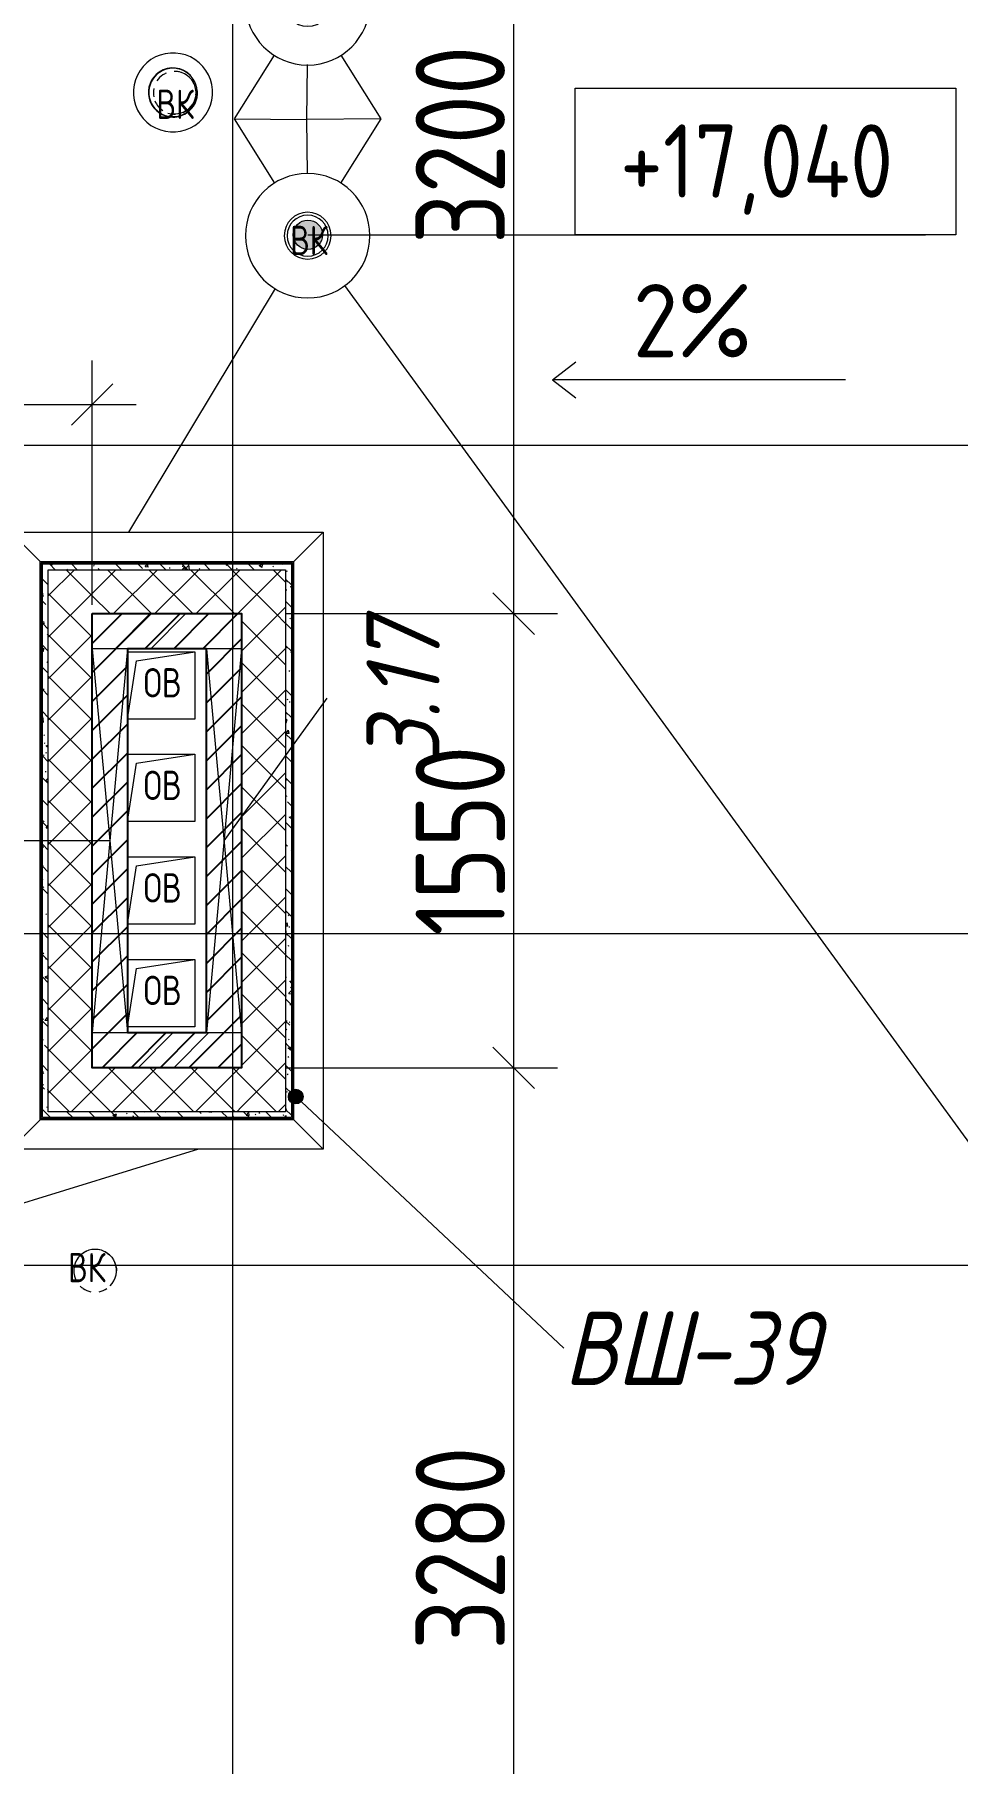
# Model space of a CAD drawing. Header units: millimetres. Extents: x -68946 to 690821, y -552984 to 293768.
# Drawn here: x 163340 to 166491, y -532555 to -526654 of the extents above; entities that cross this region are included whole.
import ezdxf

# ---------------------------------------------------------------- set-up
doc = ezdxf.new("R2010")
doc.units = ezdxf.units.MM
doc.linetypes.add('ADSK_Линия сетки', pattern=[2500, 2000, -250, 0, -250])
doc.layers.get('Defpoints').update_dxf_attribs({"color": 250})
for name, color, linetype, lineweight in [('0) блоки', 250, 'Continuous', 25), ('Аннотация', 250, 'Continuous', 20), ('Крыша', 7, 'Continuous', 5), ('Марки окон', 7, 'Continuous', 9), ('Оборудование', 7, 'Continuous', 9), ('Ограждение', 7, 'Continuous', 5), ('Окна', 7, 'Continuous', 5), ('Оси', 250, 'Continuous', 9), ('Отметки', 7, 'Continuous', 9), ('Перекрытие', 7, 'Continuous', 9), ('Размеры', 7, 'Continuous', 9), ('Стены внутренние', 7, 'Continuous', 9), ('Стены наружные', 7, 'Continuous', 9), ('Стены отделка', 7, 'Continuous', 13), ('Стены перегородки', 7, 'Continuous', 13), ('Стены штриховка', 250, 'Continuous', 9), ('Узлы', 250, 'Continuous', 18)]:
    doc.layers.add(name, color=color, linetype=linetype, lineweight=lineweight)
doc.styles.add('GOST Common_1', font='', dxfattribs={"width": 0.9, "height": 250})
doc.styles.add('GOST Common_2', font='', dxfattribs={"width": 0.8, "height": 350})
doc.styles.add('GOST Common_I', font='', dxfattribs={"width": 0.9, "height": 250})
doc.styles.add('ISOCPEUR', font='isocpeur.ttf', dxfattribs={"width": 0.8, "height": 100})
doc.styles.add('ISOCPEUR_1', font='isocpeur.ttf', dxfattribs={"width": 0.9, "height": 250})
doc.styles.add('ISOCPEUR_I', font='isocpeui.ttf', dxfattribs={"width": 0.9, "height": 12.5})
doc.styles.add('А3', font='ГОСТ тип А.ttf')
doc.styles.get('GOST Common_1').set_extended_font_data('GOST Common')
doc.styles.get('GOST Common_2').set_extended_font_data('GOST Common')
doc.styles.get('GOST Common_I').set_extended_font_data('GOST Common', italic=True)
doc.dimstyles.new('ADSK_Основной_2_мм_1', dxfattribs={"dimscale": 304.8, "dimtxt": 201.142999, "dimasz": 0.463911, "dimexe": 0.492126, "dimexo": 0.492126, "dimgap": 0.098425, "dimtad": 1, "dimdec": 0, "dimdsep": 46, "dimtxsty": 'GOST Common_2', "dimblk1": 'OBLIQUE', "dimblk2": 'OBLIQUE', "dimsah": 1, "dimcen": 0.09, "dimdle": 0.492126, "dimazin": 0, "dimtfac": 1, "dimtdec": 4, "dimtix": 1, "dimtmove": 0, "dimatfit": 3, "dimfxl": 1, "dimtvp": 1, "dimtolj": 1, "dimtzin": 0, "dimlwd": 9, "dimlwe": 9, "dimarcsym": 2})
pattern_1 = [(45, (23667.23, -543980.64), (-251.4472, 251.4472), []), (45, (23667.23, -543599.64), (-251.4472, 251.4472), [])]
pattern_2 = [(45, (23667.23, -543980.64), (-70.71068, 70.71068), []), (135, (23667.23, -543980.64), (-70.71068, -70.71068), [])]
pattern_3 = [(135, (23667.23, -543980.64), (-75.43415, -75.43415), [106.68, -17.78, 3.556, -17.78]), (135, (23667.23, -543905.25), (-75.43415, -75.43415), []), (50, (23667.23, -543980.64), (127.52922, -11.15758), [13.335, -146.685]), (355, (23667.23, -543980.64), (-24.66966, 133.74002), [10.668, -117.348]), (100.451, (23677.86, -543981.57), (102.85973, 122.58178), [11.333, -124.663]), (46.184, (23667.23, -543945.08), (189.75516, -29.43036), [20.002, -220.027]), (96.636, (23683.04, -543947.53), (166.1822, 173.1996), [17, -186.995]), (351.184, (23667.23, -543945.08), (166.18393, 173.19757), [16.002, -176.022]), (21, (23685.01, -543953.97), (106.130265, -71.58603), [13.335, -146.685]), (326, (23685.01, -543953.97), (43.26188, 128.93175), [10.668, -117.348]), (71.451, (23693.85, -543959.94), (149.39198, 57.34505), [11.333, -124.663]), (37.5, (23667.23, -543980.64), (2.162228, 59.188357), [3.353, -112.573, 3.353, -115.773, -117.793]), (37.5, (23667.23, -543980.64), (2.162228, 59.188357), [-235.052, 3.353, -114.44]), (7.5, (23667.23, -543980.64), (46.773857, 70.126152), [3.353, -64.567, 3.353, -109.906, -44.894]), (7.5, (23667.23, -543980.64), (46.773857, 70.126152), [-181.178, 3.353, -41.542]), (327.5, (23627.58, -543980.64), (94.913671, -4.010093), [3.353, -41.097, 3.353, -135.331, -184.023]), (327.5, (23627.58, -543980.64), (94.913671, -4.010093), [-183.134, 3.353, -180.67]), (317.5, (23609.8, -543980.64), (103.69057, 17.79882), [3.353, -54.432, 3.353, -88.748, -130.683]), (317.5, (23609.8, -543980.64), (103.69057, 17.79882), [-149.885, 3.353, -127.33])]

# ---------------------------------------------------------------- blocks, each defined once
blk = doc.blocks.new('_Wn_-As_OpeningMEP_floor__Rectangular - _Wn_-As_OpeningMEP_floor__Rectangular-37748858-АР3_Кладочный план кровли _17_930 С2-3')
at = {"layer": 'Узлы', "lineweight": 5}
for p, q in [((-115, -65), (-84.2, 134.2)), ((-84.2, 134.2), (115, 165))]:
    blk.add_line(p, q, dxfattribs=at)
blk = doc.blocks.new('_Wn_-As_OpeningMEP_wall__Rectangular - _Wn_-As_OpeningMEP_wall__Rectangular-41458531-АР3_Кладочный план кровли _17_930 С2-3')
at = {"layer": 'Узлы', "lineweight": 5}
for p, q in [((655, -60), (-655, 60)), ((655, 60), (-655, -60)), ((-655, 60), (-655, -60)), ((655, -60), (655, 60))]:
    blk.add_line(p, q, dxfattribs=at)
at = {"layer": 'Узлы'}
for p, q in [((655, 60), (-655, 60)), ((-655, 60), (-655, -60)), ((655, -60), (655, 60)), ((-655, -60), (655, -60))]:
    blk.add_line(p, q, dxfattribs=at)
blk = doc.blocks.new('TN_Фановая труба - Фановая труба-36671363-АР3_Кладочный план кровли _17_930 С2-3')
at = {"layer": 'Оборудование'}
for p, q in [((140168.7, 17262), (140168.7, 17262)), ((140122.2, 16996), (140122.3, 16996))]:
    blk.add_line(p, q, dxfattribs=at)
at = {"layer": 'Оборудование', "flags": 128}
for points in [[(140192.1, 17067.3), (140200.6, 17074), (140208, 17081.8), (140214.2, 17090.7), (140219.1, 17100.4), (140222.4, 17110.7), (140224.2, 17121.3), (140224.4, 17132.2), (140222.9, 17142.9), (140220, 17153.3), (140215.5, 17163.1), (140209.6, 17172.2), (140202.4, 17180.3), (140194.1, 17187.3), (140184.9, 17192.9), (140174.9, 17197.1), (140164.4, 17199.8), (140164.1, 17199.9)], [(140192.1, 17067.3), (140182.7, 17062), (140172.6, 17058.1), (140162, 17055.7), (140151.2, 17055), (140140.4, 17055.8), (140138.9, 17056.1)]]:
    blk.add_lwpolyline(points, dxfattribs=at)
at = {"layer": 'Оборудование'}
for centre, major_axis, start_param, end_param in [((140145.5, 17129), (23.2, 133), 0.762497, 3.90409), ((140145.5, 17129), (23.2, 133), 3.90409, 7.045683), ((140145.6, 17129), (14.2, 81.4), 0.762497, 3.90409), ((140145.5, 17129), (14.5, 82.7), 0.762497, 3.205958), ((140151.5, 17128), (12.6, 71.9), 0.762497, 1.155197), ((140145.5, 17129), (14.5, 82.7), 5.649419, 7.045683), ((140145.6, 17129), (14.2, 81.4), 3.90409, 7.045683), ((140151.5, 17128), (12.6, 71.9), 0.583503, 0.762497), ((140151.5, 17128), (12.6, 71.9), 6.154055, 6.489038), ((140151.5, 17128), (12.6, 71.9), 1.547896, 1.940595), ((140145.5, 17129), (14.5, 82.7), 3.90409, 4.951288), ((140151.5, 17128), (12.6, 71.9), 5.26052, 5.474886), ((140151.5, 17128), (12.6, 71.9), 4.785694, 5.082187), ((140151.5, 17128), (12.6, 71.9), 2.136944, 2.725993), ((140151.5, 17128), (12.6, 71.9), 2.985161, 3.344922), ((140145.5, 17129), (14.5, 82.7), 3.21891, 3.90409), ((140151.5, 17128), (12.6, 71.9), 3.725096, 3.90409), ((140151.5, 17128), (12.6, 71.9), 3.90409, 4.296789)]:
    blk.add_ellipse(centre, major_axis=major_axis, ratio=0.99979, start_param=start_param, end_param=end_param, dxfattribs=at)
blk = doc.blocks.new('TN_Фановая труба - Фановая труба-V61-АР3_Кладочный план кровли _17_930 С2-3')
at = {"layer": 'Оборудование', "flags": 128}
for points in [[(139920.5, 13167.5), (139911.1, 13172.9), (139901.1, 13176.8), (139890.5, 13179.2), (139879.7, 13180), (139868.9, 13179.2), (139858.4, 13176.8), (139848.3, 13172.8), (139838.9, 13167.5), (139830.4, 13160.7), (139823, 13152.9), (139816.8, 13144), (139812.1, 13134.3), (139808.8, 13123.9), (139807, 13113.3), (139806.8, 13107)], [(139920.5, 13167.5), (139929, 13160.8), (139936.5, 13152.9), (139942.6, 13144), (139947.4, 13134.3), (139950.7, 13124), (139952.5, 13113.4), (139952.8, 13107)]]:
    blk.add_lwpolyline(points, dxfattribs=at)
at = {"layer": 'Оборудование'}
for start_param, end_param in [(2.325767, 3.549319), (1.959621, 2.155971), (0.977874, 1.370573), (0.798879, 0.977874), (5.493913, 6.676273), (3.940472, 4.119466), (4.119466, 4.512165), (4.904864, 5.297563)]:
    blk.add_ellipse((139879.8, 13107), major_axis=(73, 0), ratio=0.999853, start_param=start_param, end_param=end_param, dxfattribs=at)
blk = doc.blocks.new('Ограждение - Ограждение-38210494-АР3_Кладочный план кровли _17_930 С2-3')
at = {"layer": 'Ограждение'}
for p, q in [((139592, 13522), (139592, 15628)), ((139692, 15528), (139592, 15628)), ((139592, 15628), (140658, 15628)), ((140558, 15528), (140658, 15628)), ((140658, 15628), (140658, 13522)), ((139592, 13522), (139692, 13622)), ((140558, 13622), (140658, 13522)), ((140658, 13522), (139592, 13522))]:
    blk.add_line(p, q, dxfattribs=at)
blk = doc.blocks.new('TN_Воронка ТехноНИКОЛЬ ВБ - Воронка ТехноНИКОЛЬ ВБ ЭКО_ Ø110х315мм-36661947-АР3_Кладочный план кровли _17_930 С2-3')
at = {"layer": 'Оборудование'}
for radius, start, end in [(212.5, 360, 180), (80, 0, 180), (70, 360, 180), (212.5, 180, 360), (80, 180, 360), (70, 180, 360)]:
    blk.add_arc((0, 0), radius, start, end, dxfattribs=at)
blk = doc.blocks.new('Высотные отметки - Рамка-32693647-АР3_Кладочный план кровли _17_930 С2-3')
at = {"layer": 'Аннотация'}
for p, q in [((-6.5, 0), (-6.5, 5)), ((-6.5, 5), (6.5, 5)), ((6.5, 5), (6.5, 0)), ((6.5, 0), (-6.5, 0))]:
    blk.add_line(p, q, dxfattribs=at)
blk = doc.blocks.new('_Oblique')
at = {"color": 0, "linetype": 'ByBlock', "lineweight": -2}
blk.add_line((-0.5, -0.5), (0.5, 0.5), dxfattribs=at)
blk = doc.blocks.new('*D6302')
at = {"layer": 'Defpoints', "color": 0, "lineweight": 30, "transparency": 16777216}
for p in [(164047.2, -530180.6), (164975.9, -530180.6), (161557.2, -533460.6)]:
    blk.add_point(p, dxfattribs=at)
at = {"layer": 'Размеры', "color": 0, "lineweight": 9, "transparency": 16777216}
for p, q in [((164975.9, -533610.6), (164975.9, -530030.6)), ((164197.2, -530180.6), (165125.9, -530180.6)), ((161707.2, -533460.6), (165125.9, -533460.6))]:
    blk.add_line(p, q, dxfattribs=at)
at = {"layer": 'Размеры', "color": 0, "lineweight": 9, "transparency": 16777216, "xscale": 141.4, "yscale": 141.4, "zscale": 141.4}
for p, rotation in [((164975.9, -530180.6), 90), ((164975.9, -533460.6), 270)]:
    blk.add_blockref('_Oblique', p, dxfattribs=dict(at, rotation=rotation))
at = {"layer": 'Размеры', "color": 0, "transparency": 16777216, "insert": (164793.5, -531820.6), "char_height": 304.8, "width": 605.475, "attachment_point": 5, "rotation": 90, "style": 'А3'}
blk.add_mtext('\\A1;3280', dxfattribs=at)
blk = doc.blocks.new('*D6303')
at = {"layer": 'Defpoints', "color": 0, "lineweight": 30, "transparency": 16777216}
for p in [(164047.2, -528630.6), (164975.9, -528630.6), (164047.2, -530180.6)]:
    blk.add_point(p, dxfattribs=at)
at = {"layer": 'Размеры', "color": 0, "lineweight": 9, "transparency": 16777216}
for p, q in [((164975.9, -530330.6), (164975.9, -528480.6)), ((164197.2, -528630.6), (165125.9, -528630.6)), ((164197.2, -530180.6), (165125.9, -530180.6))]:
    blk.add_line(p, q, dxfattribs=at)
at = {"layer": 'Размеры', "color": 0, "lineweight": 9, "transparency": 16777216, "xscale": 141.4, "yscale": 141.4, "zscale": 141.4}
for p, rotation in [((164975.9, -528630.6), 90), ((164975.9, -530180.6), 270)]:
    blk.add_blockref('_Oblique', p, dxfattribs=dict(at, rotation=rotation))
at = {"layer": 'Размеры', "color": 0, "transparency": 16777216, "insert": (164793.5, -529405.6), "char_height": 304.8, "width": 560.473, "attachment_point": 5, "rotation": 90, "style": 'А3'}
blk.add_mtext('\\A1;1550', dxfattribs=at)
blk = doc.blocks.new('*D6304')
at = {"layer": 'Defpoints', "color": 0, "lineweight": 30, "transparency": 16777216}
for p in [(164139, -525430.6), (164975.9, -525430.6), (164047.2, -528630.6)]:
    blk.add_point(p, dxfattribs=at)
at = {"layer": 'Размеры', "color": 0, "lineweight": 9, "transparency": 16777216}
for p, q in [((164975.9, -528780.6), (164975.9, -525280.6)), ((164289, -525430.6), (165125.9, -525430.6)), ((164197.2, -528630.6), (165125.9, -528630.6))]:
    blk.add_line(p, q, dxfattribs=at)
at = {"layer": 'Размеры', "color": 0, "lineweight": 9, "transparency": 16777216, "xscale": 141.4, "yscale": 141.4, "zscale": 141.4}
for p, rotation in [((164975.9, -525430.6), 90), ((164975.9, -528630.6), 270)]:
    blk.add_blockref('_Oblique', p, dxfattribs=dict(at, rotation=rotation))
at = {"layer": 'Размеры', "color": 0, "transparency": 16777216, "insert": (164793.5, -527030.6), "char_height": 304.8, "width": 605.475, "attachment_point": 5, "rotation": 90, "style": 'А3'}
blk.add_mtext('\\A1;3200', dxfattribs=at)
blk = doc.blocks.new('*D6356')
at = {"layer": 'Defpoints', "color": 0, "lineweight": 30, "transparency": 16777216}
for p in [(160367.2, -527816.6), (163537.2, -527916.6), (163537.2, -528750.6)]:
    blk.add_point(p, dxfattribs=at)
at = {"layer": 'Размеры', "color": 0, "lineweight": 9, "transparency": 16777216}
for p, q in [((163537.2, -528600.6), (163537.2, -527766.6)), ((160217.2, -527916.6), (163687.2, -527916.6)), ((160367.2, -527966.6), (160367.2, -528066.6))]:
    blk.add_line(p, q, dxfattribs=at)
at = {"layer": 'Размеры', "color": 0, "lineweight": 9, "transparency": 16777216, "xscale": 141.4, "yscale": 141.4, "zscale": 141.4, "rotation": 180}
blk.add_blockref('_Oblique', (160367.2, -527916.6), dxfattribs=at)
at = {"layer": 'Размеры', "color": 0, "lineweight": 9, "transparency": 16777216, "xscale": 141.4, "yscale": 141.4, "zscale": 141.4}
blk.add_blockref('_Oblique', (163537.2, -527916.6), dxfattribs=at)
at = {"layer": 'Размеры', "color": 0, "transparency": 16777216, "insert": (161952.2, -527734.2), "char_height": 304.8, "width": 560.473, "attachment_point": 5, "style": 'А3'}
blk.add_mtext('\\A1;3170', dxfattribs=at)
blk = doc.blocks.new('*D6407')
at = {"layer": 'Defpoints', "color": 0, "lineweight": 30, "transparency": 16777216}
for p in [(168637.2, -528835.6), (168917.2, -529105.6), (168917.2, -529723.7)]:
    blk.add_point(p, dxfattribs=at)
at = {"layer": 'Размеры', "color": 0, "lineweight": 9, "transparency": 16777216}
for p, q in [((168637.2, -528985.6), (168637.2, -529873.7)), ((168917.2, -529255.6), (168917.2, -529873.7)), ((168637.2, -529723.7), (109903.3, -529723.7)), ((168917.2, -529723.7), (168487.2, -529723.7))]:
    blk.add_line(p, q, dxfattribs=at)
at = {"layer": 'Размеры', "color": 0, "lineweight": 9, "transparency": 16777216, "xscale": 141.4, "yscale": 141.4, "zscale": 141.4, "rotation": 180}
blk.add_blockref('_Oblique', (168637.2, -529723.7), dxfattribs=at)
at = {"layer": 'Размеры', "color": 0, "lineweight": 9, "transparency": 16777216, "xscale": 141.4, "yscale": 141.4, "zscale": 141.4}
blk.add_blockref('_Oblique', (168917.2, -529723.7), dxfattribs=at)
at = {"layer": 'Размеры', "color": 0, "transparency": 16777216, "insert": (110222.9, -529541.3), "char_height": 304.8, "attachment_point": 5, "style": 'А3'}
blk.add_mtext('\\A1;280', dxfattribs=at)

msp = doc.modelspace()

# ---------------------------------------------------------------- hatches: boundary and pattern name
at = {"layer": '0) блоки'}
h = msp.add_hatch(dxfattribs=at)
h.set_pattern_fill('ANSI31', color=256, scale=22)
h.paths.add_polyline_path([(163657.2298, -530060.6404), (163927.2298, -530060.6404), (163927.2298, -528750.6404), (163657.2298, -528750.6404)], flags=16)
h.paths.add_polyline_path([(163537.2298, -528630.6404), (164047.2298, -528630.6404), (164047.2298, -530180.6404), (163537.2298, -530180.6404)])
at = {"layer": 'Аннотация'}
h = msp.add_hatch(color=256, dxfattribs=at)
edge = h.paths.add_edge_path()
edge.add_arc((164231.7444, -530279.1361), 25, 0, 360)
at = {"layer": 'Отметки'}
h = msp.add_hatch(color=256, dxfattribs=at)
edge = h.paths.add_edge_path()
edge.add_arc((164273.3657, -527337.2838), 50, 0, 360)
at = {"layer": 'Стены внутренние', "lineweight": 5}
h = msp.add_hatch(dxfattribs=at)
h.set_pattern_fill('FP_44', color=256, style=0, pattern_type=2)
h.set_pattern_definition(pattern_1)
h.paths.add_polyline_path([(163657.2298, -528750.6404), (163927.2298, -528750.6404), (163927.2298, -528630.6404), (163537.2298, -528630.6404), (163537.2298, -528750.6404), (163627.4715, -528750.6404)])
h = msp.add_hatch(dxfattribs=at)
h.set_pattern_fill('FP_44', color=256, style=0, pattern_type=2)
h.set_pattern_definition(pattern_1)
h.paths.add_polyline_path([(164047.2298, -530180.6404), (164047.2298, -530060.6404), (163657.2298, -530060.6404), (163657.2298, -530180.6404), (163927.2298, -530180.6404)])
at = {"layer": 'Стены наружные', "lineweight": 5}
h = msp.add_hatch(dxfattribs=at)
h.set_pattern_fill('FP_45', color=256, style=0, pattern_type=2)
h.set_pattern_definition(pattern_3)
h.paths.add_polyline_path([(163367.2298, -530330.6404), (163387.2298, -530330.6404), (163387.2298, -528460.6404), (163367.2298, -528460.6404), (163367.2298, -530180.6404)])
h = msp.add_hatch(dxfattribs=at)
h.set_pattern_fill('FP_45', color=256, style=0, pattern_type=2)
h.set_pattern_definition(pattern_3)
h.paths.add_polyline_path([(164197.2298, -528480.6404), (164217.2298, -528480.6404), (164217.2298, -528460.6404), (163387.2298, -528460.6404), (163387.2298, -528480.6404), (163981.9071, -528480.6404)])
h = msp.add_hatch(dxfattribs=at)
h.set_pattern_fill('FP_33', color=256, style=0, pattern_type=2)
h.set_pattern_definition(pattern_2)
h.paths.add_polyline_path([(163387.2298, -530180.6404), (163537.2298, -530180.6404), (163537.2298, -528480.6404), (163387.2298, -528480.6404), (163387.2298, -529778.5915)])
h = msp.add_hatch(dxfattribs=at)
h.set_pattern_fill('FP_33', color=256, style=0, pattern_type=2)
h.set_pattern_definition(pattern_2)
h.paths.add_polyline_path([(163537.2298, -528630.6404), (164197.2298, -528630.6404), (164197.2298, -528480.6404), (163537.2298, -528480.6404)])
h = msp.add_hatch(dxfattribs=at)
h.set_pattern_fill('FP_45', color=256, style=0, pattern_type=2)
h.set_pattern_definition(pattern_3)
h.paths.add_polyline_path([(164217.2298, -530350.6404), (164217.2298, -528480.6404), (164197.2298, -528480.6404), (164197.2298, -530350.6404)])
h = msp.add_hatch(dxfattribs=at)
h.set_pattern_fill('FP_33', color=256, style=0, pattern_type=2)
h.set_pattern_definition(pattern_2)
h.paths.add_polyline_path([(164197.2298, -530330.6404), (164197.2298, -528630.6404), (164047.2298, -528630.6404), (164047.2298, -530330.6404)])
h = msp.add_hatch(dxfattribs=at)
h.set_pattern_fill('FP_33', color=256, style=0, pattern_type=2)
h.set_pattern_definition(pattern_2)
h.paths.add_polyline_path([(163627.4715, -530330.6404), (164047.2298, -530330.6404), (164047.2298, -530180.6404), (163387.2298, -530180.6404), (163387.2298, -530330.6404)])
h = msp.add_hatch(dxfattribs=at)
h.set_pattern_fill('FP_45', color=256, style=0, pattern_type=2)
h.set_pattern_definition(pattern_3)
h.paths.add_polyline_path([(164197.2298, -530350.6404), (164197.2298, -530330.6404), (163367.2298, -530331.0272), (163367.2298, -530350.6404), (164047.2298, -530350.6404)])

# ---------------------------------------------------------------- linework, layer by layer
at = {"layer": '0) блоки'}
for points in [[(163537.2298, -528630.6404), (164047.2298, -528630.6404), (164047.2298, -530180.6404), (163537.2298, -530180.6404)], [(163657.2298, -530060.6404), (163927.2298, -530060.6404), (163927.2298, -528750.6404), (163657.2298, -528750.6404)]]:
    msp.add_lwpolyline(points, close=True, dxfattribs=at)
at = {"layer": 'Аннотация'}
msp.add_line((164231.7444, -530279.1361), (165147.5935, -531138.3019), dxfattribs=at)
msp.add_circle((164231.7444, -530279.1361), 25, dxfattribs=at)
at = {"layer": 'Крыша'}
for p, q in [((164022.6084, -526942.0848), (164159.2044, -526724.4057)), ((164386.0125, -526724.4057), (164522.6084, -526942.0848)), ((164270.6924, -526756.6358), (164269.0051, -526944.166)), ((164160.1485, -527161.2685), (164022.6084, -526942.0848)), ((164022.6084, -526942.0848), (164269.0051, -526944.166)), ((164522.6084, -526942.0848), (164269.0051, -526944.166)), ((164269.0051, -526944.166), (164270.6905, -527129.5338)), ((164522.6084, -526942.0848), (164385.0684, -527161.2685)), ((163662.6029, -528352.6404), (164162.8002, -527521.0922)), ((168595.2079, -533271.4547), (164399.2437, -527510.1226)), ((163900.4742, -530458.6404), (162647.4087, -530844.4891))]:
    msp.add_line(p, q, dxfattribs=at)
at = {"layer": 'Марки окон'}
for p, q in [((163987.2298, -529405.6404), (164339.6688, -528919.1969)), ((163597.2298, -529405.6404), (162944.0585, -529405.6404))]:
    msp.add_line(p, q, dxfattribs=at)
at = {"layer": 'Оси', "linetype": 'ADSK_Линия сетки', "ltscale": 100}
for p, q in [((164017.2308, -547719.4803), (164017.2308, -482778.6358)), ((88763.207, -528055.6404), (180488.1093, -528055.6404)), ((180488.1093, -530855.5211), (122987.2298, -530855.5211))]:
    msp.add_line(p, q, dxfattribs=at)
at = {"layer": 'Отметки'}
for p, q in [((164273.3657, -527337.2838), (166381.8599, -527337.2838)), ((166381.8599, -527337.2838), (165835.7356, -527337.2838))]:
    msp.add_line(p, q, dxfattribs=at)
msp.add_circle((164273.3657, -527337.2838), 50, dxfattribs=at)
at = {"layer": 'Перекрытие'}
for p, q in [((163657.2298, -528760.6404), (163887.2298, -528760.6404)), ((163887.2298, -528760.6404), (163887.2298, -528990.6404)), ((163887.2298, -528990.6404), (163657.2298, -528990.6404)), ((163657.2298, -529110.6404), (163887.2298, -529110.6404)), ((163887.2298, -529110.6404), (163887.2298, -529340.6404)), ((163887.2298, -529340.6404), (163657.2298, -529340.6404)), ((163657.2298, -529460.6404), (163887.2298, -529460.6404)), ((163887.2298, -529460.6404), (163887.2298, -529690.6404)), ((163887.2298, -529690.6404), (163657.2298, -529690.6404)), ((163657.2298, -529810.6404), (163887.2298, -529810.6404)), ((163887.2298, -529810.6404), (163887.2298, -530040.6404)), ((163887.2298, -530040.6404), (163657.2298, -530040.6404))]:
    msp.add_line(p, q, dxfattribs=at)
at = {"layer": 'Размеры'}
for p, q in [((165108.4729, -527832.2637), (165188.4729, -527770.8776)), ((165108.4729, -527832.2637), (165188.4729, -527893.6499)), ((166108.4729, -527832.2637), (165108.4729, -527832.2637))]:
    msp.add_line(p, q, dxfattribs=at)
at = {"layer": 'Стены отделка', "lineweight": 5}
for p, q in [((163359.2298, -530358.6404), (163359.2298, -528452.6404)), ((163359.2298, -528452.6404), (164225.2298, -528452.6404)), ((164225.2298, -530358.6404), (164225.2298, -528452.6404)), ((164225.2298, -530358.6404), (163359.2298, -530358.6404))]:
    msp.add_line(p, q, dxfattribs=at)
at = {"layer": 'Стены перегородки'}
for p, q in [((163537.2298, -528630.6404), (164047.2298, -528630.6404)), ((163537.2298, -528750.6404), (163537.2298, -528630.6404)), ((164047.2298, -528750.6404), (164047.2298, -528630.6404)), ((163927.2298, -528750.6404), (163657.2298, -528750.6404)), ((163537.2298, -530060.6404), (163537.2298, -530180.6404)), ((163657.2298, -530060.6404), (163927.2298, -530060.6404)), ((164047.2298, -530060.6404), (164047.2298, -530180.6404)), ((164047.2298, -530180.6404), (163537.2298, -530180.6404))]:
    msp.add_line(p, q, dxfattribs=at)
at = {"layer": 'Стены штриховка'}
for p, q in [((163363.2298, -530354.6404), (163363.2298, -528456.6404)), ((163363.2298, -528456.6404), (164221.2298, -528456.6404)), ((163367.2298, -530350.6404), (163367.2298, -528460.6404)), ((163367.2298, -528460.6404), (164217.2298, -528460.6404)), ((164217.2298, -528460.6404), (164217.2298, -530350.6404)), ((164221.2298, -528456.6404), (164221.2298, -530354.6404)), ((163387.2298, -530330.6404), (163387.2298, -528480.6404)), ((163387.2298, -528480.6404), (164197.2298, -528480.6404)), ((164197.2298, -528480.6404), (164197.2298, -530330.6404)), ((164221.2298, -530354.6404), (163363.2298, -530354.6404)), ((164217.2298, -530350.6404), (163367.2298, -530350.6404)), ((164197.2298, -530330.6404), (163387.2298, -530330.6404))]:
    msp.add_line(p, q, dxfattribs=at)

# ---------------------------------------------------------------- block references
at = {"layer": 'Оборудование'}
for name, p in [('TN_Воронка ТехноНИКОЛЬ ВБ - Воронка ТехноНИКОЛЬ ВБ ЭКО_ Ø110х315мм-36661947-АР3_Кладочный план кровли _17_930 С2-3', (164272.6084, -526545.6851)), ('TN_Фановая труба - Фановая труба-36671363-АР3_Кладочный план кровли _17_930 С2-3', (23667.2298, -543980.641)), ('TN_Воронка ТехноНИКОЛЬ ВБ - Воронка ТехноНИКОЛЬ ВБ ЭКО_ Ø110х315мм-36661947-АР3_Кладочный план кровли _17_930 С2-3', (164272.6084, -527340.4845)), ('TN_Фановая труба - Фановая труба-V61-АР3_Кладочный план кровли _17_930 С2-3', (23667.2298, -543980.641))]:
    msp.add_blockref(name, p, dxfattribs=at)
at = {"layer": 'Ограждение'}
msp.add_blockref('Ограждение - Ограждение-38210494-АР3_Кладочный план кровли _17_930 С2-3', (23667.2298, -543980.641), dxfattribs=at)
at = {"layer": 'Окна', "rotation": 90}
for p in [(163597.2298, -529405.6404), (163987.2298, -529405.6404)]:
    msp.add_blockref('_Wn_-As_OpeningMEP_wall__Rectangular - _Wn_-As_OpeningMEP_wall__Rectangular-41458531-АР3_Кладочный план кровли _17_930 С2-3', p, dxfattribs=at)
at = {"layer": 'Окна'}
for p in [(163772.2298, -528925.6404), (163772.2298, -529275.6404), (163772.2298, -529625.6404), (163772.2298, -529975.6404)]:
    msp.add_blockref('_Wn_-As_OpeningMEP_floor__Rectangular - _Wn_-As_OpeningMEP_floor__Rectangular-37748858-АР3_Кладочный план кровли _17_930 С2-3', p, dxfattribs=at)
at = {"layer": 'Отметки', "xscale": 99.99999999999993, "yscale": 99.99999999999993, "zscale": 99.99999999999993}
msp.add_blockref('Высотные отметки - Рамка-32693647-АР3_Кладочный план кровли _17_930 С2-3', (165835.7356, -527337.2838), dxfattribs=at)

# ---------------------------------------------------------------- texts
at = {"layer": 'Аннотация', "attachment_point": 1}
for s, insert, char_height, width, style in [('ВК', (163755.939, -526841.6881), 100, 160.3375, 'ISOCPEUR'), ('ВК', (164212.6295, -527306.5296), 100, 160.3375, 'ISOCPEUR'), ('ОВ', (163712.2509, -528816.685), 100, 160.3375, 'ISOCPEUR'), ('ОВ', (163712.2509, -529166.685), 100, 160.3375, 'ISOCPEUR'), ('ОВ', (163712.2509, -529516.685), 100, 160.3375, 'ISOCPEUR'), ('ОВ', (163712.2509, -529866.685), 100, 160.3375, 'ISOCPEUR'), ('ВК', (163454.5096, -530812.6172), 100, 160.3375, 'ISOCPEUR'), ('ВШ', (165147.5935, -531013.3019), 250, 505.063125, 'GOST Common_I'), ('-39', (165564.3122, -531013.3019), 250, 584.430187, 'GOST Common_I')]:
    msp.add_mtext(s, dxfattribs=dict(at, insert=insert, char_height=char_height, width=width, style=style))
at = {"layer": 'Марки окон', "insert": (164473.3147, -529152.4806), "char_height": 250, "width": 529.11375, "attachment_point": 1, "rotation": 90, "style": 'ISOCPEUR_I'}
msp.add_mtext('3.17', dxfattribs=at)
at = {"layer": 'Отметки', "insert": (165339.1753, -526960.5767), "char_height": 250, "width": 1191.744618, "attachment_point": 1, "line_spacing_factor": 1.022761, "style": 'GOST Common_1'}
msp.add_mtext('+17,040', dxfattribs=at)
at = {"layer": 'Размеры', "insert": (165383.1469, -527505.6498), "char_height": 250, "width": 540.782225, "attachment_point": 1, "line_spacing_factor": 1.149209, "style": 'ISOCPEUR_1'}
msp.add_mtext('2%', dxfattribs=at)

# ---------------------------------------------------------------- dimensions: what is measured, and where the dimension line sits
at = {"layer": 'Размеры'}
for base, p1, p2, override, picture, middle in [((164975.8667, -525430.6404), (164047.2298, -528630.6404), (164138.9797, -525430.6404), {"dimtxt": 1, "dimlfac": 1, "dimpost": '<>', "dimtxsty": 'А3', "dimfxl": 3201.315048}, '*D6304', (164793.4667, -527030.6404)), ((164975.8667, -528630.6404), (164047.2298, -530180.6404), (164047.2298, -528630.6404), {"dimtxt": 1, "dimlfac": 1, "dimpost": '<>', "dimtxsty": 'А3', "dimfxl": 1550}, '*D6303', (164793.4667, -529405.6404)), ((164975.8667, -530180.6404), (161557.2298, -533460.641), (164047.2298, -530180.6404), {"dimtxt": 1, "dimlfac": 1, "dimpost": '<>', "dimtxsty": 'А3', "dimfxl": 4118.070403}, '*D6302', (164793.4667, -531820.6407))]:
    dim = msp.add_linear_dim(base=base, p1=p1, p2=p2, angle=90, dimstyle='ADSK_Основной_2_мм_1', override=override, dxfattribs=at)
    dim.commit()
    dim.dimension.update_dxf_attribs({"geometry": picture, "text_midpoint": middle})
dim = msp.add_linear_dim(base=(163537.2298, -527916.5813), p1=(160367.2308, -527816.5964), p2=(163537.2298, -528750.6404), dimstyle='ADSK_Основной_2_мм_1', override={"dimtxt": 1, "dimlfac": 1, "dimpost": '<>', "dimtxsty": 'А3', "dimfxl": 3304.743826}, dxfattribs=at)
dim.commit()
dim.dimension.update_dxf_attribs({"geometry": '*D6356', "text_midpoint": (161952.2303, -527734.1813)})
dim = msp.add_linear_dim(base=(168917.2308, -529723.7025), p1=(168637.2298, -528835.6398), p2=(168917.2308, -529105.6398), dimstyle='ADSK_Основной_2_мм_1', override={"dimtxt": 1, "dimlfac": 1, "dimpost": '<>', "dimtxsty": 'А3', "dimfxl": 2070}, dxfattribs=at)
dim.commit()
dim.dimension.update_dxf_attribs({"geometry": '*D6407', "text_midpoint": (110222.863, -529723.7025), "dimtype": 160})

doc.saveas('drawing.dxf')
